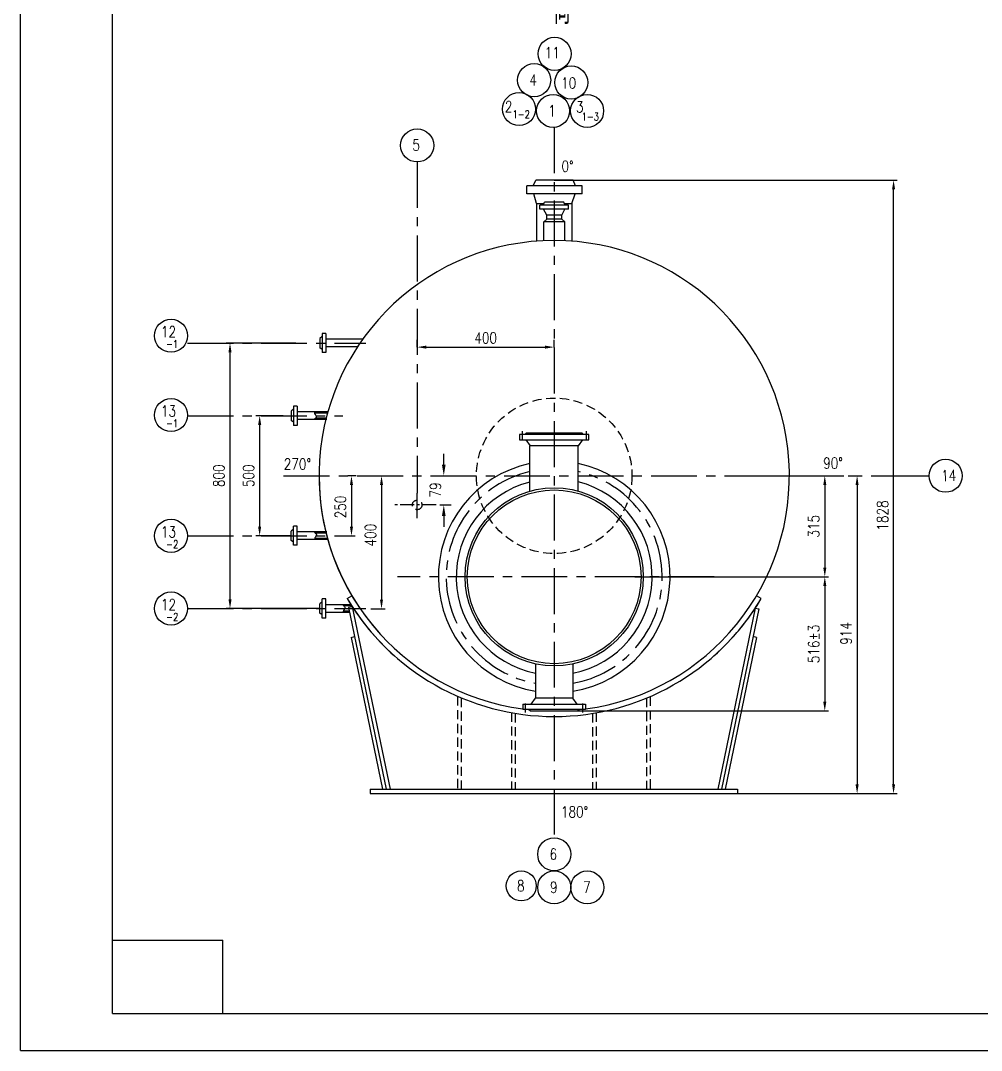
# Model space of a CAD drawing. Extents: x -4889 to 4059, y -4163 to -1605.
# Drawn here: x 2710.9 to 2972.4, y -3640.9 to -3360.7 of the extents above; entities that cross this region are included whole.
import ezdxf

# ---------------------------------------------------------------- set-up
doc = ezdxf.new("R2010")
doc.units = 0
doc.header["$LTSCALE"] = 5
doc.header["$MEASUREMENT"] = 0
for name, pattern in [('CENTERX2', [4, 2.5, -0.5, 0.5, -0.5]), ('DASHDOT', [1, 0.5, -0.25, 0, -0.25]), ('HIDDENX2', [0.75, 0.5, -0.25])]:
    doc.linetypes.add(name, pattern=pattern)
doc.layers.get('0').update_dxf_attribs({"linetype": 'CONTINUOUS'})
doc.layers.get('DEFPOINTS').update_dxf_attribs({"linetype": 'CONTINUOUS'})
for name, color, linetype in [('0120001001', 7, 'CONTINUOUS'), ('0150001001', 6, 'CONTINUOUS'), ('0150001004', 1, 'DASHDOT'), ('CENTER', 7, 'CENTERX2'), ('CONTI2', 1, 'CONTINUOUS'), ('DIMMEN', 7, 'CONTINUOUS'), ('HIDDEN', 5, 'HIDDENX2'), ('RED', 1, 'CONTINUOUS'), ('THICK', 1, 'CONTINUOUS'), ('YELLOW', 2, 'CONTINUOUS')]:
    doc.layers.add(name, color=color, linetype=linetype)
doc.styles.add('HZ', font='ascii', dxfattribs={"width": 0.65, "bigfont": 'LYTXT.SHX'})
doc.styles.add('XW', font='ROMANS.SHX', dxfattribs={"width": 0.8, "height": 3})
doc.dimstyles.new('DIM1', dxfattribs={"dimtxt": 3, "dimasz": 3, "dimexe": 2, "dimexo": 1, "dimgap": 1, "dimtad": 0, "dimdec": 4, "dimzin": 0, "dimdsep": 46, "dimtxsty": 'XW', "dimcen": 2, "dimclrd": 7, "dimclre": 7, "dimclrt": 3, "dimadec": 0, "dimazin": 0, "dimtfac": 0.666667, "dimtdec": 4, "dimtofl": 0, "dimtmove": 2, "dimatfit": 3, "dimfxl": 0, "dimtvp": 1.333333, "dimtolj": 1, "dimtzin": 0, "dimarcsym": 0})
doc.dimstyles.new('DIM1$0', dxfattribs={"dimtxt": 3, "dimasz": 3, "dimexe": 2, "dimexo": 0, "dimgap": 1, "dimtad": 0, "dimdec": 4, "dimzin": 0, "dimdsep": 46, "dimtxsty": 'XW', "dimcen": 2, "dimclrd": 7, "dimclre": 7, "dimclrt": 3, "dimadec": 0, "dimazin": 0, "dimtfac": 0.666667, "dimtdec": 4, "dimtmove": 0, "dimatfit": 3, "dimfxl": 0, "dimtvp": 1.333333, "dimtolj": 1, "dimtzin": 0, "dimarcsym": 0})

# ---------------------------------------------------------------- blocks, each defined once
blk = doc.blocks.new('*D162')
at = {"layer": 'DEFPOINTS', "color": 0}
for p in [(2856.15, -3404.09), (2948.51, -3404.09), (2906.25, -3571)]:
    blk.add_point(p, dxfattribs=at)
at = {"layer": 'THICK', "color": 0, "lineweight": -2}
for p, q in [((2856.15, -3404.09), (2949.51, -3404.09)), ((2948.51, -3568.5), (2948.51, -3406.59)), ((2906.25, -3571), (2949.51, -3571))]:
    blk.add_line(p, q, dxfattribs=at)
at = {"layer": 'THICK', "color": 0}
for points in [[(2948.1, -3406.59), (2948.93, -3406.59), (2948.51, -3404.09)], [(2948.1, -3568.5), (2948.93, -3568.5), (2948.51, -3571)]]:
    blk.add_solid(points, dxfattribs=at)
at = {"layer": 'THICK', "color": 3, "insert": (2945.51, -3495.32), "char_height": 3, "attachment_point": 5, "rotation": 90, "style": 'XW'}
blk.add_mtext('\\A1;1828', dxfattribs=at)
blk = doc.blocks.new('*D163')
at = {"layer": 'DEFPOINTS', "color": 0}
for p in [(2936.14, -3484.51), (2896, -3571), (2938.59, -3571)]:
    blk.add_point(p, dxfattribs=at)
at = {"layer": 'THICK', "color": 0, "lineweight": -2}
for p, q in [((2936.14, -3484.51), (2939.59, -3484.51)), ((2938.59, -3487.01), (2938.59, -3568.5)), ((2896, -3571), (2939.59, -3571))]:
    blk.add_line(p, q, dxfattribs=at)
at = {"layer": 'THICK', "color": 0}
for points in [[(2938.17, -3487.01), (2939, -3487.01), (2938.59, -3484.51)], [(2938.17, -3568.5), (2939, -3568.5), (2938.59, -3571)]]:
    blk.add_solid(points, dxfattribs=at)
at = {"layer": 'THICK', "color": 3, "insert": (2935.59, -3527.41), "char_height": 3, "attachment_point": 5, "rotation": 90, "style": 'XW'}
blk.add_mtext('\\A1;914', dxfattribs=at)
blk = doc.blocks.new('*D164')
at = {"layer": 'DEFPOINTS', "color": 0}
for p in [(2878.06, -3512.01), (2856.15, -3548.51), (2929.79, -3548.51)]:
    blk.add_point(p, dxfattribs=at)
at = {"layer": 'THICK', "color": 0, "lineweight": -2}
for p, q in [((2878.06, -3512.01), (2930.79, -3512.01)), ((2929.79, -3514.51), (2929.79, -3546.01)), ((2856.15, -3548.51), (2930.79, -3548.51))]:
    blk.add_line(p, q, dxfattribs=at)
at = {"layer": 'THICK', "color": 0}
for points in [[(2929.38, -3514.51), (2930.21, -3514.51), (2929.79, -3512.01)], [(2929.38, -3546.01), (2930.21, -3546.01), (2929.79, -3548.51)]]:
    blk.add_solid(points, dxfattribs=at)
at = {"layer": 'THICK', "color": 3, "insert": (2926.79, -3530.26), "char_height": 3, "attachment_point": 5, "rotation": 90, "style": 'XW'}
blk.add_mtext('\\A1;516%%P3', dxfattribs=at)
blk = doc.blocks.new('*D165')
at = {"color": 7, "lineweight": -2}
for p, q in [((2826.1, -3481.51), (2826.1, -3478.51)), ((2826.1, -3484.51), (2828.1, -3484.51)), ((2825.01, -3492.45), (2828.1, -3492.45)), ((2826.1, -3495.45), (2826.1, -3498.45))]:
    blk.add_line(p, q, dxfattribs=at)
at = {"color": 7}
for points in [[(2825.6, -3481.51), (2826.6, -3481.51), (2826.1, -3484.51)], [(2825.6, -3495.45), (2826.6, -3495.45), (2826.1, -3492.45)]]:
    blk.add_solid(points, dxfattribs=at)
at = {"layer": 'DEFPOINTS', "color": 0}
for p in [(2825.1, -3484.51), (2824.01, -3492.45), (2826.1, -3492.45)]:
    blk.add_point(p, dxfattribs=at)
at = {"color": 3, "insert": (2823.84, -3488.38), "char_height": 3, "attachment_point": 5, "rotation": 90, "style": 'XW'}
blk.add_mtext('\\A1;79', dxfattribs=at)
blk = doc.blocks.new('*D145')
at = {"layer": 'DEFPOINTS', "color": 0}
for p in [(2913.83, -3484.51), (2905.32, -3512.01), (2929.79, -3512.01)]:
    blk.add_point(p, dxfattribs=at)
at = {"layer": 'THICK', "color": 0, "lineweight": -2}
for p, q in [((2913.83, -3484.51), (2930.79, -3484.51)), ((2929.79, -3487.01), (2929.79, -3509.51)), ((2905.32, -3512.01), (2930.79, -3512.01))]:
    blk.add_line(p, q, dxfattribs=at)
at = {"layer": 'THICK', "color": 0}
for points in [[(2929.38, -3487.01), (2930.21, -3487.01), (2929.79, -3484.51)], [(2929.38, -3509.51), (2930.21, -3509.51), (2929.79, -3512.01)]]:
    blk.add_solid(points, dxfattribs=at)
at = {"layer": 'THICK', "color": 3, "insert": (2926.79, -3498.26), "char_height": 3, "attachment_point": 5, "rotation": 90, "style": 'XW'}
blk.add_mtext('\\A1;315', dxfattribs=at)
blk = doc.blocks.new('*D146')
at = {"color": 0, "lineweight": -2}
for p, q in [((2818.85, -3449.51), (2818.85, -3447.51)), ((2856.15, -3449.51), (2856.15, -3447.51)), ((2821.35, -3449.51), (2853.65, -3449.51))]:
    blk.add_line(p, q, dxfattribs=at)
at = {"color": 0}
for points in [[(2821.35, -3449.1), (2821.35, -3449.93), (2818.85, -3449.51)], [(2853.65, -3449.1), (2853.65, -3449.93), (2856.15, -3449.51)]]:
    blk.add_solid(points, dxfattribs=at)
at = {"layer": 'DEFPOINTS', "color": 0}
for p in [(2818.85, -3449.51), (2856.15, -3449.51), (2856.15, -3449.51)]:
    blk.add_point(p, dxfattribs=at)
at = {"color": 3, "insert": (2837.5, -3447.01), "char_height": 3, "attachment_point": 5, "style": 'XW'}
blk.add_mtext('\\A1;400', dxfattribs=at)
blk = doc.blocks.new('*D184')
at = {"layer": 'DEFPOINTS', "color": 0}
for p in [(2782.4, -3468.18), (2775.99, -3500.85), (2784.6, -3500.85)]:
    blk.add_point(p, dxfattribs=at)
at = {"layer": 'THICK', "color": 0, "lineweight": -2}
for p, q in [((2782.4, -3468.18), (2774.99, -3468.18)), ((2775.99, -3470.68), (2775.99, -3498.35)), ((2784.6, -3500.85), (2774.99, -3500.85))]:
    blk.add_line(p, q, dxfattribs=at)
at = {"layer": 'THICK', "color": 0}
for points in [[(2775.57, -3470.68), (2776.41, -3470.68), (2775.99, -3468.18)], [(2775.57, -3498.35), (2776.41, -3498.35), (2775.99, -3500.85)]]:
    blk.add_solid(points, dxfattribs=at)
at = {"layer": 'THICK', "color": 3, "insert": (2772.99, -3484.51), "char_height": 3, "attachment_point": 5, "rotation": 90, "style": 'XW'}
blk.add_mtext('\\A1;500', dxfattribs=at)
blk = doc.blocks.new('*D185')
at = {"layer": 'DEFPOINTS', "color": 0}
for p in [(2802.28, -3484.51), (2798.66, -3500.85), (2800.98, -3500.85)]:
    blk.add_point(p, dxfattribs=at)
at = {"layer": 'THICK', "color": 0, "lineweight": -2}
for p, q in [((2802.28, -3484.51), (2799.98, -3484.51)), ((2800.98, -3487.01), (2800.98, -3498.35)), ((2798.66, -3500.85), (2801.98, -3500.85))]:
    blk.add_line(p, q, dxfattribs=at)
at = {"layer": 'THICK', "color": 0}
for points in [[(2800.56, -3487.01), (2801.4, -3487.01), (2800.98, -3484.51)], [(2800.56, -3498.35), (2801.4, -3498.35), (2800.98, -3500.85)]]:
    blk.add_solid(points, dxfattribs=at)
at = {"layer": 'THICK', "color": 3, "insert": (2797.98, -3493.02), "char_height": 3, "attachment_point": 5, "rotation": 90, "style": 'XW'}
blk.add_mtext('\\A1;250', dxfattribs=at)
blk = doc.blocks.new('*D186')
at = {"layer": 'DEFPOINTS', "color": 0}
for p in [(2785.8, -3448.39), (2767.92, -3520.63), (2792.36, -3520.63)]:
    blk.add_point(p, dxfattribs=at)
at = {"layer": 'THICK', "color": 0, "lineweight": -2}
for p, q in [((2785.8, -3448.39), (2766.92, -3448.39)), ((2767.92, -3450.89), (2767.92, -3518.13)), ((2792.36, -3520.63), (2766.92, -3520.63))]:
    blk.add_line(p, q, dxfattribs=at)
at = {"layer": 'THICK', "color": 0}
for points in [[(2767.51, -3450.89), (2768.34, -3450.89), (2767.92, -3448.39)], [(2767.51, -3518.13), (2768.34, -3518.13), (2767.92, -3520.63)]]:
    blk.add_solid(points, dxfattribs=at)
at = {"layer": 'THICK', "color": 3, "insert": (2764.92, -3484.51), "char_height": 3, "attachment_point": 5, "rotation": 90, "style": 'XW'}
blk.add_mtext('\\A1;800', dxfattribs=at)
blk = doc.blocks.new('*D187')
at = {"layer": 'DEFPOINTS', "color": 0}
for p in [(2804.91, -3484.51), (2806.26, -3520.69), (2809.16, -3520.69)]:
    blk.add_point(p, dxfattribs=at)
at = {"layer": 'THICK', "color": 0, "lineweight": -2}
for p, q in [((2804.91, -3484.51), (2810.16, -3484.51)), ((2809.16, -3487.01), (2809.16, -3518.19)), ((2806.26, -3520.69), (2810.16, -3520.69))]:
    blk.add_line(p, q, dxfattribs=at)
at = {"layer": 'THICK', "color": 0}
for points in [[(2808.74, -3487.01), (2809.57, -3487.01), (2809.16, -3484.51)], [(2808.74, -3518.19), (2809.57, -3518.19), (2809.16, -3520.69)]]:
    blk.add_solid(points, dxfattribs=at)
at = {"layer": 'THICK', "color": 3, "insert": (2806.16, -3500.67), "char_height": 3, "attachment_point": 5, "rotation": 90, "style": 'XW'}
blk.add_mtext('\\A1;400', dxfattribs=at)

msp = doc.modelspace()

# ---------------------------------------------------------------- linework, layer by layer
for p, q in [((2710.931, -3640.86273), (2710.931, -3046.86273)), ((2942.4206, -3484.51323), (2958.18799, -3484.51323)), ((2818.85357, -3496.08161), (2818.85357, -3489.23866)), ((2735.931, -3610.86273), (2765.931, -3610.86273)), ((2765.931, -3630.86273), (2765.931, -3610.86273)), ((2710.931, -3640.86273), (3551.931, -3640.86273))]:
    msp.add_line(p, q)
at = {"linetype": 'CENTERX2'}
for p, q in [((2818.85357, -3399.13317), (2818.85357, -3489.23866)), ((2756.36512, -3448.39297), (2804.85833, -3448.39297)), ((2756.36512, -3468.17596), (2798.65883, -3468.17596)), ((2756.36512, -3500.85049), (2798.65883, -3500.85049)), ((2756.36512, -3520.63348), (2804.85833, -3520.63348))]:
    msp.add_line(p, q, dxfattribs=at)
at = {"color": 1}
for p, q in [((2851.35396, -3410.41818), (2851.35396, -3420.69348)), ((2851.35396, -3410.41818), (2853.34488, -3410.41818)), ((2858.96304, -3410.41818), (2860.95396, -3410.41818)), ((2860.95396, -3410.41818), (2860.95396, -3420.69348)), ((2853.30645, -3420.5766), (2853.30645, -3415.40689)), ((2854.10645, -3414.67535), (2854.10645, -3413.59606)), ((2858.20147, -3414.67535), (2858.20147, -3413.59606)), ((2859.00147, -3420.5766), (2859.00147, -3415.40689)), ((2806.06005, -3569.74789), (2906.06005, -3569.74789)), ((2806.06005, -3570.99789), (2906.06005, -3570.99789))]:
    msp.add_line(p, q, dxfattribs=at)
at = {"linetype": 'CENTERX2', "ltscale": 0.3}
msp.add_line((2824.0121, -3492.45), (2812.28923, -3492.45), dxfattribs=at)
at = {"color": 7, "linetype": 'CENTERX2'}
msp.add_line((2899.70754, -3512.01323), (2813.5062, -3512.01323), dxfattribs=at)
at = {"linetype": 'HIDDENX2'}
msp.add_circle((2818.85357, -3492.45), 1.31119, dxfattribs=at)
at = {"color": 0}
for points in [[(2790.95274, -3469.22344), (2790.89406, -3469.22344), (2790.81838, -3469.05337), (2791.82912, -3468.52913), (2790.87157, -3467.67662), (2791.00778, -3467.05965), (2790.99738, -3467.12848)], [(2790.95274, -3499.80301), (2790.89406, -3499.80301), (2790.81838, -3499.97308), (2791.82912, -3500.49732), (2790.87157, -3501.34983), (2791.00778, -3501.9668), (2790.99738, -3501.89797)], [(2798.71551, -3519.586), (2798.65683, -3519.586), (2798.58116, -3519.75607), (2799.59189, -3520.28032), (2798.63435, -3521.13283), (2798.77055, -3521.74979), (2798.76015, -3521.68096)]]:
    msp.add_open_spline(points, degree=3, knots=[0.683490687, 0.683490687, 0.683490687, 0.683490687, 1.220795417, 2.001212254, 3.05623284, 3.842908764, 3.842908764, 3.842908764, 3.842908764], dxfattribs=at)
at = {"layer": '0120001001', "color": 1}
for radius in [24.25, 23.64592]:
    msp.add_circle((2856.15396, -3512.01323), radius, dxfattribs=at)
for radius, start, end in [(31.525, 102.1998262, 260.7625507), (31.525, 279.2374493, 78.0396425), (26.65, 104.476226, 259.0535806), (26.65, 280.9464194, 75.8096747)]:
    msp.add_arc((2856.15396, -3512.01323), radius, start, end, dxfattribs=at)
at = {"layer": '0150001001', "color": 1}
for p, q in [((2848.16179, -3473.26345), (2848.59952, -3472.82573)), ((2848.59952, -3472.82573), (2863.7084, -3472.82573)), ((2864.14613, -3473.26345), (2863.7084, -3472.82573)), ((2848.39525, -3474.72254), (2849.6047, -3476.32753)), ((2849.49204, -3488.69625), (2849.49204, -3476.32753)), ((2862.64486, -3476.32753), (2849.6047, -3476.32753)), ((2863.85431, -3474.72254), (2862.64486, -3476.32753)), ((2862.68704, -3488.65982), (2862.68704, -3476.32753)), ((2851.09337, -3535.72931), (2851.09337, -3545.01142)), ((2861.21455, -3535.72931), (2861.21455, -3545.01142)), ((2849.87656, -3546.61641), (2851.09337, -3545.01142)), ((2861.21455, -3545.01142), (2851.09337, -3545.01142)), ((2862.43136, -3546.61641), (2861.21455, -3545.01142)), ((2849.24308, -3548.0755), (2849.68081, -3548.51323)), ((2849.68081, -3548.51323), (2862.62712, -3548.51323)), ((2863.06484, -3548.0755), (2862.62712, -3548.51323))]:
    msp.add_line(p, q, dxfattribs=at)
at = {"layer": '0150001004', "color": 7}
for p, q in [((2847.43225, -3472.388), (2847.43225, -3475.45208)), ((2864.87567, -3472.388), (2864.87567, -3475.45208)), ((2848.33415, -3548.95095), (2848.33415, -3545.88687)), ((2863.97377, -3548.95095), (2863.97377, -3545.88687))]:
    msp.add_line(p, q, dxfattribs=at)
at = {"layer": 'CENTER'}
for p, q in [((2856.15396, -3389.6512), (2856.15396, -3583.00655)), ((2782.50595, -3484.51323), (2946.86114, -3484.51323))]:
    msp.add_line(p, q, dxfattribs=at)
for start, end in [(103.1034095, 260.0833647), (279.9166353, 77.1543889)]:
    msp.add_arc((2856.15396, -3512.01323), 29.3853, start, end, dxfattribs=at)
at = {"layer": 'DIMMEN', "color": 1}
for p, q in [((2850.45922, -3405.65191), (2851.13532, -3404.08969)), ((2861.31017, -3404.08969), (2851.13532, -3404.08969)), ((2861.98628, -3405.65191), (2861.31017, -3404.08969)), ((2848.70386, -3407.77451), (2848.70386, -3405.65191)), ((2863.74164, -3405.65191), (2848.70386, -3405.65191)), ((2863.74164, -3407.77451), (2863.74164, -3405.65191)), ((2863.74164, -3407.77451), (2848.70386, -3407.77451)), ((2851.35396, -3410.41818), (2850.62076, -3407.77451)), ((2860.95396, -3410.41818), (2861.82474, -3407.77451)), ((2852.23787, -3411.9691), (2852.23787, -3410.86358)), ((2860.07005, -3410.86358), (2852.23787, -3410.86358)), ((2860.07005, -3411.9691), (2852.23787, -3411.9691)), ((2853.15212, -3410.86358), (2853.50426, -3410.04992)), ((2854.10645, -3413.59606), (2853.23626, -3411.9691)), ((2858.80366, -3410.04992), (2853.50426, -3410.04992)), ((2858.20147, -3413.59606), (2859.07166, -3411.9691)), ((2859.1558, -3410.86358), (2858.80366, -3410.04992)), ((2860.07005, -3411.9691), (2860.07005, -3410.86358)), ((2859.00147, -3415.40689), (2853.30645, -3415.40689)), ((2858.20147, -3413.59606), (2854.10645, -3413.59606)), ((2858.20147, -3414.67535), (2854.10645, -3414.67535)), ((2800.20891, -3520.33933), (2810.45515, -3569.74789)), ((2801.18808, -3520.13627), (2811.47642, -3569.74789)), ((2910.84473, -3520.55723), (2900.64368, -3569.74789)), ((2911.82389, -3520.76029), (2901.66495, -3569.74789)), ((2800.89227, -3528.5593), (2801.84821, -3528.24421)), ((2800.89227, -3528.5593), (2809.43387, -3569.74789)), ((2911.22783, -3528.5593), (2902.68623, -3569.74789)), ((2911.22783, -3528.5593), (2910.27189, -3528.24421)), ((2911.22783, -3528.5593), (2910.27189, -3528.24421)), ((2806.06005, -3569.74789), (2806.06005, -3570.99789)), ((2906.06005, -3569.74789), (2906.06005, -3570.99789))]:
    msp.add_line(p, q, dxfattribs=at)
at = {"layer": 'DIMMEN', "color": 0}
for centre, radius in [((2856.25758, -3369.71298), 4.5), ((2850.69121, -3376.86631), 4.5), ((2860.79609, -3377.51065), 4.5), ((2846.58219, -3384.73128), 4.5), ((2855.84631, -3385.24552), 4.5), ((2865.11044, -3385.24552), 4.5), ((2818.85357, -3394.63317), 4.5), ((2751.86512, -3446.41289), 4.5), ((2751.86512, -3467.99834), 4.5), ((2962.68799, -3484.51323), 4.5), ((2751.86512, -3500.85049), 4.5), ((2751.86512, -3520.63348), 4.5), ((2856.15396, -3587.50655), 4.5), ((2847.17243, -3596.09926), 4.09275), ((2856.15396, -3596.50655), 4.5), ((2865.15396, -3596.50655), 4.5)]:
    msp.add_circle(centre, radius, dxfattribs=at)
at = {"layer": 'HIDDEN'}
for p, q in [((2829.86295, -3544.50516), (2829.86295, -3569.74789)), ((2830.86295, -3544.93354), (2830.86295, -3569.74789)), ((2881.25715, -3545.01182), (2881.25715, -3569.74789)), ((2882.25715, -3544.58713), (2882.25715, -3569.74789)), ((2844.51201, -3548.9703), (2844.51201, -3569.74789)), ((2845.51201, -3549.14293), (2845.51201, -3569.74789)), ((2866.60809, -3549.17358), (2866.60809, -3569.74789)), ((2867.60809, -3549.00395), (2867.60809, -3569.74789))]:
    msp.add_line(p, q, dxfattribs=at)
msp.add_circle((2856.15396, -3484.51323), 21.15316, dxfattribs=at)
at = {"layer": 'RED'}
for p, q in [((2865.60521, -3473.26345), (2846.70271, -3473.26345)), ((2846.70271, -3473.26345), (2846.70271, -3474.72254)), ((2865.60521, -3474.72254), (2865.60521, -3473.26345)), ((2846.70271, -3474.72254), (2865.60521, -3474.72254)), ((2847.60461, -3546.61641), (2864.70331, -3546.61641)), ((2847.60461, -3546.61641), (2847.60461, -3548.0755)), ((2864.70331, -3546.61641), (2864.70331, -3548.0755)), ((2864.70331, -3548.0755), (2847.60461, -3548.0755))]:
    msp.add_line(p, q, dxfattribs=at)
at = {"layer": 'THICK'}
for p, q in [((2853.30645, -3415.40689), (2854.10645, -3414.67535)), ((2859.00147, -3415.40689), (2858.20147, -3414.67535)), ((2792.96465, -3445.81384), (2792.96465, -3451.01384)), ((2793.96465, -3445.81384), (2792.96465, -3445.81384)), ((2793.96465, -3445.81384), (2793.96465, -3451.01384)), ((2792.96465, -3446.64794), (2792.36465, -3447.13466)), ((2792.36465, -3447.13466), (2792.36465, -3449.69301)), ((2804.05253, -3447.34549), (2793.96465, -3447.34549)), ((2792.96465, -3450.17974), (2792.36465, -3449.69301)), ((2793.96465, -3451.01384), (2792.96465, -3451.01384)), ((2802.61986, -3449.44045), (2793.96465, -3449.44045)), ((2785.20188, -3465.59683), (2785.20188, -3470.79683)), ((2786.20188, -3465.59683), (2785.20188, -3465.59683)), ((2786.20188, -3465.59683), (2786.20188, -3470.79683)), ((2785.20188, -3466.43093), (2784.60188, -3466.91766)), ((2784.60188, -3466.91766), (2784.60188, -3469.47601)), ((2794.50601, -3467.12848), (2786.20188, -3467.12848)), ((2794.45605, -3467.47114), (2791.00877, -3467.47114)), ((2785.20188, -3469.96273), (2784.60188, -3469.47601)), ((2786.20188, -3470.79683), (2785.20188, -3470.79683)), ((2788.75078, -3469.22344), (2786.20188, -3469.22344)), ((2794.23003, -3469.22344), (2788.75078, -3469.22344)), ((2794.20731, -3468.88078), (2791.15553, -3468.88078)), ((2785.20188, -3499.06372), (2784.60188, -3499.55044)), ((2784.60188, -3502.10879), (2784.60188, -3499.55044)), ((2785.20188, -3503.42962), (2785.20188, -3498.22962)), ((2786.20188, -3498.22962), (2785.20188, -3498.22962)), ((2786.20188, -3503.42962), (2786.20188, -3498.22962)), ((2785.20188, -3502.59552), (2784.60188, -3502.10879)), ((2788.75078, -3499.80301), (2786.20188, -3499.80301)), ((2794.50601, -3501.89797), (2786.20188, -3501.89797)), ((2794.23003, -3499.80301), (2788.75078, -3499.80301)), ((2794.45605, -3501.55531), (2791.00877, -3501.55531)), ((2794.20731, -3500.14567), (2791.15553, -3500.14567)), ((2786.20188, -3503.42962), (2785.20188, -3503.42962)), ((2792.96465, -3518.84671), (2792.36465, -3519.33344)), ((2792.96465, -3523.21261), (2792.96465, -3518.01261)), ((2793.96465, -3518.01261), (2792.96465, -3518.01261)), ((2793.96465, -3523.21261), (2793.96465, -3518.01261)), ((2799.82943, -3517.94671), (2801.11931, -3517.18105)), ((2912.47849, -3517.94671), (2911.18861, -3517.18105)), ((2792.36465, -3521.89179), (2792.36465, -3519.33344)), ((2792.96465, -3522.37851), (2792.36465, -3521.89179)), ((2796.51356, -3519.586), (2793.96465, -3519.586)), ((2800.48713, -3521.68096), (2793.96465, -3521.68096)), ((2800.83534, -3519.586), (2796.51356, -3519.586)), ((2801.05408, -3519.92867), (2798.74151, -3519.92867)), ((2800.41607, -3521.3383), (2798.77154, -3521.3383)), ((2801.18808, -3520.13627), (2800.20891, -3520.33933)), ((2910.84473, -3520.55723), (2911.82389, -3520.76029)), ((2793.96465, -3523.21261), (2792.96465, -3523.21261))]:
    msp.add_line(p, q, dxfattribs=at)
for radius, start, end in [(64, 277.6767251, 262.3232749), (64, 180, 225.2534099), (65.5, 210.6927977, 228.4073638), (65.5, 210.6927977, 329.3072023), (65.5, 311.5926362, 329.3072023)]:
    msp.add_arc((2856.15396, -3484.51323), radius, start, end, dxfattribs=at)
at = {"layer": 'YELLOW'}
for q in [(2735.931, -3056.86273), (3541.931, -3630.86273)]:
    msp.add_line((2735.931, -3630.86273), q, dxfattribs=at)

# ---------------------------------------------------------------- texts
at = {"layer": 'CONTI2', "color": 6, "style": 'HZ', "width": 0.65}
msp.add_text('向', height=7, dxfattribs=at).set_placement((2856.16374, -3361.58944))
at = {"layer": 'DIMMEN', "color": 3, "style": 'XW', "width": 0.8}
for s, height, p in [('11', 3, (2853.55657, -3370.8883)), ('4', 3, (2849.37781, -3378.35807)), ('10', 3, (2858.04093, -3379.14827)), ('2', 3, (2842.72292, -3385.56909)), ('1', 3, (2854.53613, -3386.7197)), ('3', 3, (2862.08348, -3385.66062)), ('1-2', 2.1, (2844.78801, -3387.20485)), ('1-3', 2.1, (2863.60655, -3387.83789)), ('5', 3, (2817.56216, -3396.02159)), ('0%%d', 3, (2858.14061, -3401.8155)), ('12', 3, (2749.13064, -3446.84381)), ('-1', 2.1, (2750.5469, -3449.73304)), ('13', 3, (2749.13064, -3468.42927)), ('-1', 2.1, (2750.5469, -3471.3185)), ('270%%d', 3, (2782.54798, -3482.83555)), ('90%%d', 3, (2929.35245, -3482.55753)), ('13', 3, (2749.13064, -3501.28141)), ('-2', 2.1, (2750.5469, -3504.17064)), ('12', 3, (2749.13064, -3521.06441)), ('-2', 2.1, (2750.5469, -3523.95364)), ('180%%d', 3, (2857.9847, -3577.4673))]:
    msp.add_text(s, height=height, dxfattribs=at).set_placement(p)
for s, p in [('14', (2961.49922, -3485.98741)), ('6', (2854.9061, -3588.98074)), ('8', (2846.0583, -3597.57344)), ('9', (2855.03983, -3597.98074)), ('7', (2864.03983, -3597.98074))]:
    msp.add_text(s, height=3, rotation=1, dxfattribs=at).set_placement(p)

# ---------------------------------------------------------------- dimensions: what is measured, and where the dimension line sits
dim = msp.add_linear_dim(base=(2856.15396, -3449.51323), p1=(2818.85357, -3449.51323), p2=(2856.15396, -3449.51323), text='400', dimstyle='DIM1', override={"dimasz": 2.5, "dimexo": 0, "dimtad": 1, "dimcen": 0.09, "dimclrd": 0, "dimclre": 0, "dimadec": 2, "dimtfac": 0.5, "dimtofl": 1, "dimtvp": 0})
dim.commit()
dim.dimension.update_dxf_attribs({"geometry": '*D146', "text_midpoint": (2837.50376, -3447.01323)})
dim = msp.add_linear_dim(base=(2826.09664, -3492.45), p1=(2825.09664, -3484.51323), p2=(2824.0121, -3492.45), angle=90, text='79', dimstyle='DIM1')
dim.commit()
dim.dimension.update_dxf_attribs({"geometry": '*D165', "text_midpoint": (2823.84308, -3488.37846), "dimtype": 160})
at = {"layer": 'THICK', "color": 0}
for base, p1, p2, text, picture, middle in [((2948.51275, -3404.08969), (2906.24787, -3570.99789), (2856.15396, -3404.08969), '1828', '*D162', (2948.51275, -3495.31876)), ((2800.98166, -3500.85049), (2802.27688, -3484.51323), (2798.65883, -3500.85049), '250', '*D185', (2800.98166, -3493.01874)), ((2809.15741, -3520.69029), (2804.90514, -3484.51323), (2806.26457, -3520.69029), '400', '*D187', (2809.15741, -3500.66702)), ((2938.58815, -3570.99789), (2936.145, -3484.51323), (2895.99579, -3570.99789), '914', '*D163', (2938.58815, -3527.41196))]:
    dim = msp.add_linear_dim(base=base, p1=p1, p2=p2, angle=90, text=text, dimstyle='DIM1$0', override={"dimasz": 2.5, "dimexe": 1, "dimgap": 1.5, "dimtad": 1, "dimcen": 0.09, "dimclrd": 0, "dimclre": 0, "dimadec": 2, "dimtfac": 0.5, "dimtvp": 0}, dxfattribs=at)
    dim.commit()
    dim.dimension.update_dxf_attribs({"geometry": picture, "text_midpoint": middle, "dimtype": 160})
for base, p1, p2, text, picture, middle in [((2767.925, -3520.63348), (2785.79904, -3448.39297), (2792.36465, -3520.63348), '800', '*D186', (2764.925, -3484.51323)), ((2775.98978, -3500.85049), (2782.40331, -3468.17596), (2784.60188, -3500.85049), '500', '*D184', (2772.98978, -3484.51323)), ((2929.79495, -3512.01323), (2913.82519, -3484.51323), (2905.32279, -3512.01323), '315', '*D145', (2926.79495, -3498.26323)), ((2929.79495, -3548.51323), (2878.05518, -3512.01323), (2856.15396, -3548.51323), '516%%P3', '*D164', (2926.79495, -3530.26323))]:
    dim = msp.add_linear_dim(base=base, p1=p1, p2=p2, angle=90, text=text, dimstyle='DIM1$0', override={"dimasz": 2.5, "dimexe": 1, "dimgap": 1.5, "dimtad": 1, "dimcen": 0.09, "dimclrd": 0, "dimclre": 0, "dimadec": 2, "dimtfac": 0.5, "dimtvp": 0}, dxfattribs=at)
    dim.commit()
    dim.dimension.update_dxf_attribs({"geometry": picture, "text_midpoint": middle})

doc.saveas('drawing.dxf')
